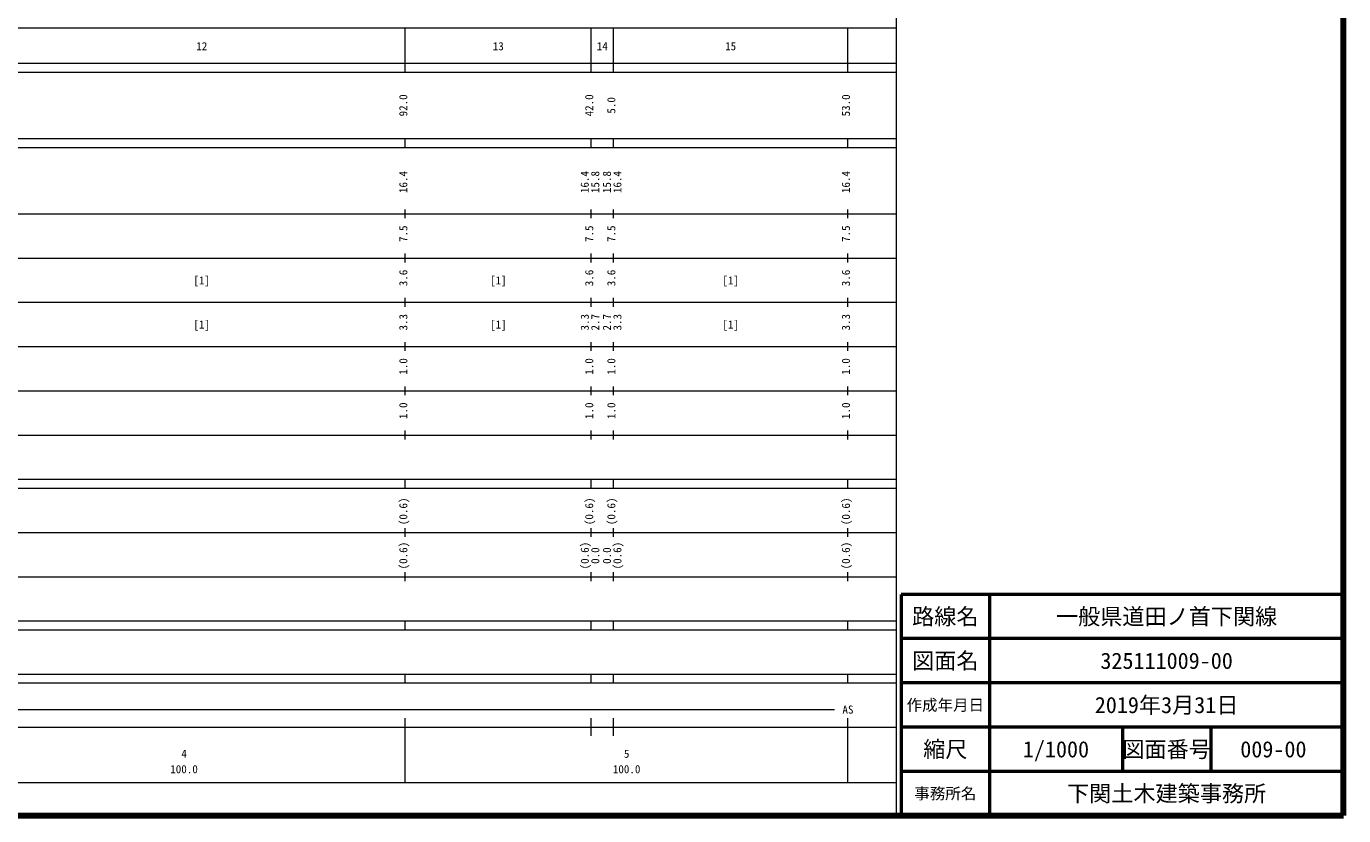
# Model space of a CAD drawing. Units: millimetres on the paper, enlarged 1000 times. Extents: x 40000 to 680000, y 20000 to 380000.
# Drawn here: x 382374 to 680000, y 20000 to 198357 of the extents above; entities that cross this region are included whole.
import ezdxf
from ezdxf.enums import TextEntityAlignment as Align

# ---------------------------------------------------------------- set-up
doc = ezdxf.new("R2010")
doc.units = ezdxf.units.MM
doc.header["$LTSCALE"] = 1000
for name, color, linetype, lineweight in [('M-TTL', 2, 'Continuous', 140), ('M-TTL-BAND', 7, 'Continuous', 13), ('M-TTL-FRAM', 2, 'Continuous', 50), ('M-TTL-LINE', 7, 'Continuous', 50)]:
    doc.layers.add(name, color=color, linetype=linetype, lineweight=lineweight)
doc.layers.add('M-TTL-TXT', color=7, linetype='Continuous')
doc.styles.add('ＭＳ ゴシック', font='')
doc.styles.get('ＭＳ ゴシック').set_extended_font_data('MS Gothic')

msp = doc.modelspace()

# ---------------------------------------------------------------- linework, layer by layer
at = {"layer": 'M-TTL'}
for p, q in [((680000, 20000), (680000, 380000)), ((40000, 20000), (680000, 20000))]:
    msp.add_line(p, q, dxfattribs=at)
at = {"layer": 'M-TTL-BAND'}
for p, q in [((579000, 20000), (579000, 370000)), ((68000, 198000), (579000, 198000)), ((468000, 188000), (468000, 198000)), ((510000, 188000), (510000, 198000)), ((515000, 188000), (515000, 198000)), ((568000, 188000), (568000, 198000)), ((40000, 190000), (579000, 190000)), ((40000, 188000), (579000, 188000)), ((40000, 173000), (579000, 173000)), ((468000, 171000), (468000, 173000)), ((510000, 171000), (510000, 173000)), ((515000, 171000), (515000, 173000)), ((568000, 171000), (568000, 173000)), ((40000, 171000), (579000, 171000)), ((40000, 156000), (579000, 156000)), ((468000, 155000), (468000, 157000)), ((510000, 155000), (510000, 157000)), ((515000, 155000), (515000, 157000)), ((568000, 155000), (568000, 157000)), ((46000, 146000), (579000, 146000)), ((468000, 145000), (468000, 147000)), ((510000, 145000), (510000, 147000)), ((515000, 145000), (515000, 147000)), ((568000, 145000), (568000, 147000)), ((468000, 135000), (468000, 137000)), ((510000, 135000), (510000, 137000)), ((515000, 135000), (515000, 137000)), ((568000, 135000), (568000, 137000)), ((52000, 136000), (579000, 136000)), ((46000, 126000), (579000, 126000)), ((468000, 125000), (468000, 127000)), ((510000, 125000), (510000, 127000)), ((515000, 125000), (515000, 127000)), ((568000, 125000), (568000, 127000)), ((468000, 115000), (468000, 117000)), ((510000, 115000), (510000, 117000)), ((515000, 115000), (515000, 117000)), ((568000, 115000), (568000, 117000)), ((52000, 116000), (579000, 116000)), ((46000, 106000), (579000, 106000)), ((468000, 105000), (468000, 107000)), ((510000, 105000), (510000, 107000)), ((515000, 105000), (515000, 107000)), ((568000, 105000), (568000, 107000)), ((40000, 96000), (579000, 96000)), ((468000, 94000), (468000, 96000)), ((510000, 94000), (510000, 96000)), ((515000, 94000), (515000, 96000)), ((568000, 94000), (568000, 96000)), ((40000, 94000), (579000, 94000)), ((49000, 84000), (579000, 84000)), ((468000, 83000), (468000, 85000)), ((510000, 83000), (510000, 85000)), ((515000, 83000), (515000, 85000)), ((568000, 83000), (568000, 85000)), ((468000, 73000), (468000, 75000)), ((510000, 73000), (510000, 75000)), ((515000, 73000), (515000, 75000)), ((568000, 73000), (568000, 75000)), ((40000, 74000), (579000, 74000)), ((40000, 64000), (579000, 64000)), ((468000, 62000), (468000, 64000)), ((510000, 62000), (510000, 64000)), ((515000, 62000), (515000, 64000)), ((568000, 62000), (568000, 64000)), ((40000, 62000), (579000, 62000)), ((40000, 52000), (579000, 52000)), ((468000, 50000), (468000, 52000)), ((510000, 50000), (510000, 52000)), ((515000, 50000), (515000, 52000)), ((568000, 50000), (568000, 52000)), ((40000, 50000), (579000, 50000)), ((71000, 44000), (565000, 44000)), ((468000, 27500), (468000, 42000)), ((510000, 38000), (510000, 42000)), ((515000, 38000), (515000, 42000)), ((568000, 27500), (568000, 42000)), ((40000, 40000), (579000, 40000)), ((68000, 27500), (579000, 27500))]:
    msp.add_line(p, q, dxfattribs=at)
at = {"layer": 'M-TTL-FRAM'}
for p, q in [((680000, 70000), (580000, 70000)), ((580000, 70000), (580000, 20000))]:
    msp.add_line(p, q, dxfattribs=at)
at = {"layer": 'M-TTL-LINE'}
for p, q in [((600000, 70000), (600000, 20000)), ((680000, 60000), (580000, 60000)), ((680000, 50000), (580000, 50000)), ((680000, 40000), (580000, 40000)), ((630000, 40000), (630000, 30000)), ((650000, 40000), (650000, 30000)), ((680000, 30000), (580000, 30000))]:
    msp.add_line(p, q, dxfattribs=at)

# ---------------------------------------------------------------- texts
at = {"layer": 'M-TTL-BAND', "style": 'ＭＳ ゴシック'}
for s, p in [('12', (422000, 192405)), ('13', (489000, 192405)), ('14', (512500, 192405)), ('15', (541500, 192405)), ('[1]', (422000, 139500)), ('[1]', (489000, 139500)), ('[1]', (541500, 139500)), ('[1]', (422000, 129500)), ('[1]', (489000, 129500)), ('[1]', (541500, 129500)), ('AS', (568000, 42500)), ('4', (418000, 32523)), ('5', (518000, 32523)), ('100.0', (418000, 29033)), ('100.0', (518000, 29033))]:
    msp.add_text(s, height=1833, dxfattribs=at).set_placement(p, align=Align.BOTTOM_CENTER)
for s, p in [('92.0', (469000, 180500)), ('42.0', (511000, 180500)), ('5.0', (516000, 180500)), ('53.0', (569000, 180500)), ('16.4', (469000, 163174)), ('16.4', (510000, 163174)), ('15.8', (512370, 163174)), ('15.8', (515000, 163174)), ('16.4', (517370, 163174)), ('16.4', (569000, 163174)), ('7.5', (469000, 151500)), ('7.5', (511000, 151500)), ('7.5', (516000, 151500)), ('7.5', (569000, 151500)), ('3.6', (469000, 141500)), ('3.6', (511000, 141500)), ('3.6', (516000, 141500)), ('3.6', (569000, 141500)), ('3.3', (469000, 131500)), ('3.3', (510000, 131500)), ('2.7', (512370, 131500)), ('2.7', (515000, 131500)), ('3.3', (517370, 131500)), ('3.3', (569000, 131500)), ('1.0', (469000, 121500)), ('1.0', (511000, 121500)), ('1.0', (516000, 121500)), ('1.0', (569000, 121500)), ('1.0', (469000, 111500)), ('1.0', (511000, 111500)), ('1.0', (516000, 111500)), ('1.0', (569000, 111500)), ('(0.6)', (469000, 88764)), ('(0.6)', (511000, 88764)), ('(0.6)', (516000, 88764)), ('(0.6)', (569000, 88764)), ('(0.6)', (469000, 78764)), ('(0.6)', (510000, 78764)), ('0.0', (512370, 78764)), ('0.0', (515000, 78764)), ('(0.6)', (517370, 78764)), ('(0.6)', (569000, 78764))]:
    msp.add_text(s, height=1833, rotation=90, dxfattribs=at).set_placement(p, align=Align.BOTTOM_CENTER)
at = {"layer": 'M-TTL-TXT', "style": 'ＭＳ ゴシック'}
for s, height, p in [('路線名', 3666, (590000, 65000)), ('路線名', 3666, (590000, 65000)), ('一般県道田ノ首下関線', 3666, (640000, 65000)), ('図面名', 3666, (590000, 55000)), ('図面名', 3666, (590000, 55000)), ('325111009-00', 3666, (640000, 55000)), ('作成年月日', 2566, (590000, 45000)), ('作成年月日', 2566, (590000, 45000)), ('2019年3月31日', 3666, (640000, 45000)), ('縮尺', 3666, (590000, 35000)), ('縮尺', 3666, (590000, 35000)), ('1/1000', 3666, (615000, 35000)), ('図面番号', 3666, (640000, 35000)), ('図面番号', 3666, (640000, 35000)), ('009-00', 3666, (664125, 35000)), ('下関土木建築事務所', 3666, (640000, 25000)), ('事務所名', 2566, (590000, 25000)), ('事務所名', 2566, (590000, 25000))]:
    msp.add_text(s, height=height, dxfattribs=at).set_placement(p, align=Align.MIDDLE_CENTER)

doc.saveas('drawing.dxf')
